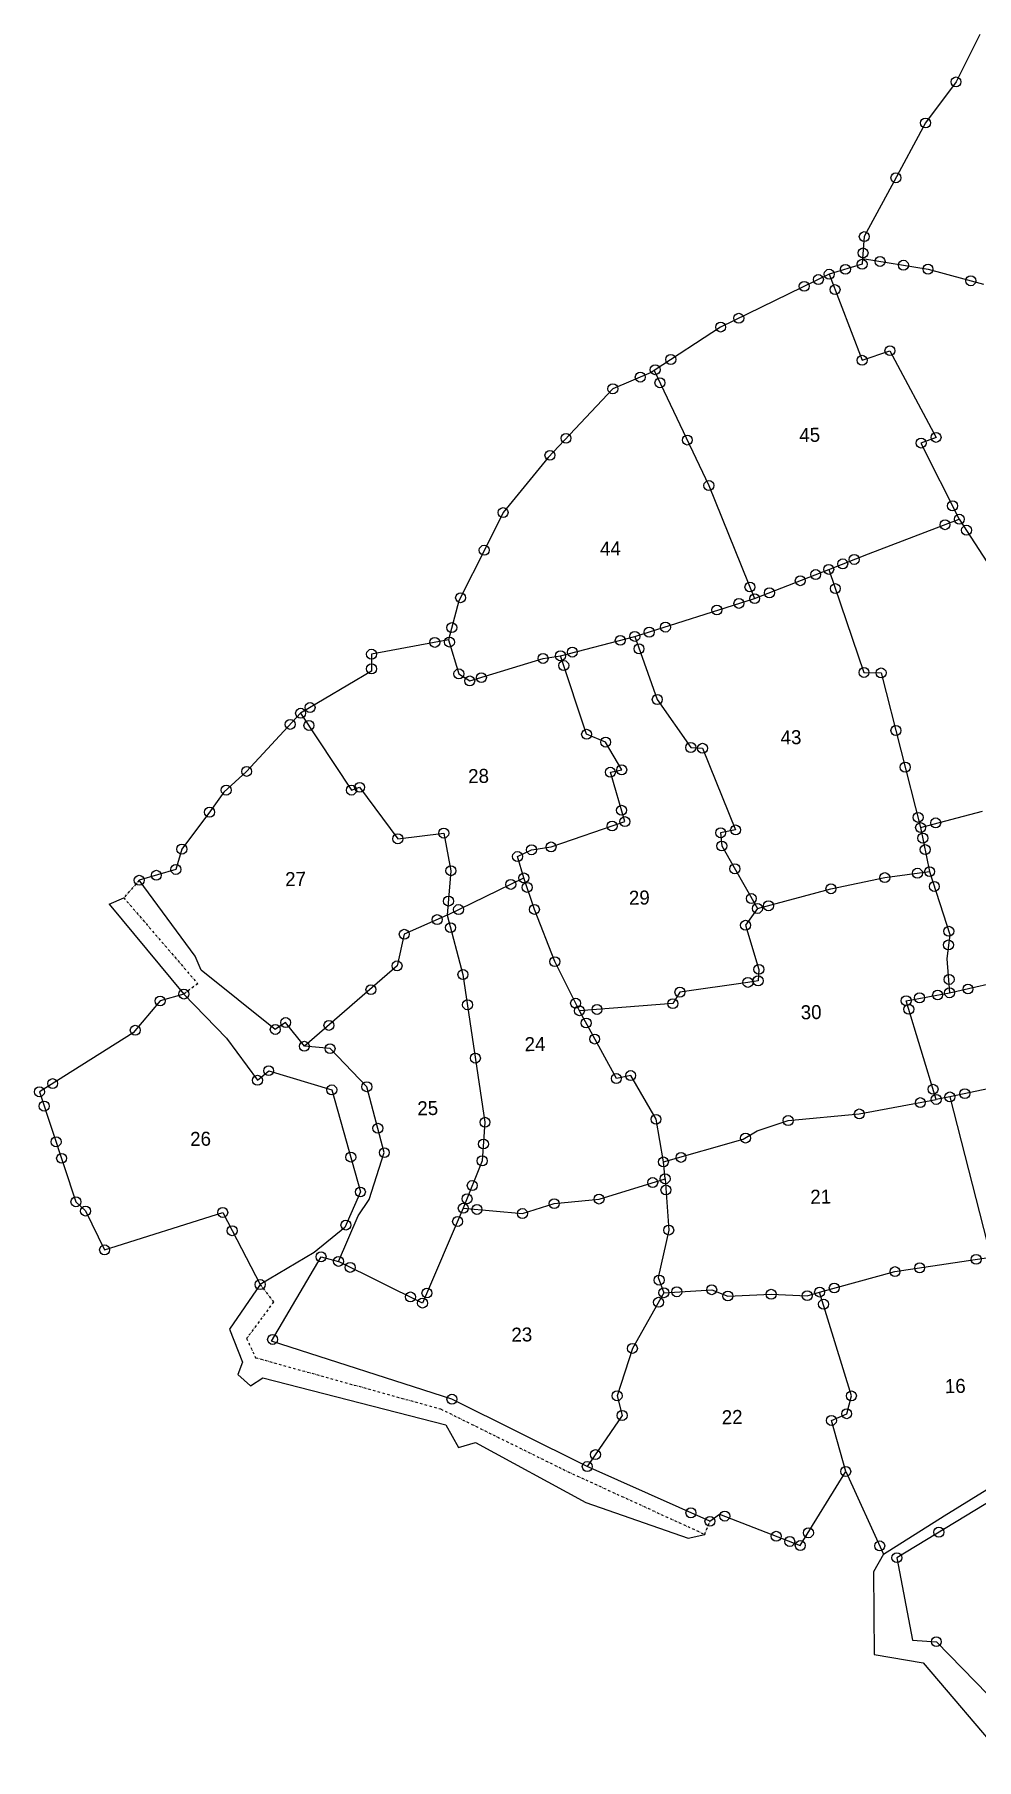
# Model space of a CAD drawing. Header units: metres. Extents: x 284961 to 286804, y 2076506 to 2078775.
# Drawn here: x 284961 to 285560, y 2076842 to 2077938 of the extents above; entities that cross this region are included whole.
import ezdxf
from ezdxf.enums import TextEntityAlignment as Align

# ---------------------------------------------------------------- set-up
doc = ezdxf.new("R2010")
doc.units = ezdxf.units.M
doc.header["$LTSCALE"] = 0.3
doc.header["$MEASUREMENT"] = 0
doc.linetypes.add('DASHDOT', pattern=[1, 0.5, -0.25, 0, -0.25])
for name, color, linetype in [('OFF', 1, 'Continuous'), ('POLY_PARCEL', 6, 'Continuous'), ('POLY_ROAD', 30, 'Continuous'), ('POLY_WATER', 4, 'Continuous'), ('TEXT_PARCEL', 7, 'Continuous'), ('V_BOUND_LINE', 7, 'Continuous'), ('V_BOUND_STREAM_LINE', 7, 'DASHDOT')]:
    doc.layers.add(name, color=color, linetype=linetype)
doc.styles.add('TEXT_MAP', font='', dxfattribs={"height": 2.5})
doc.styles.get('TEXT_MAP').set_extended_font_data('Kruti Dev 050')

msp = doc.modelspace()

# ---------------------------------------------------------------- linework, layer by layer
for centre in [(285546.9, 2077907.8), (285527.5, 2077881.7), (285508.7, 2077846.9), (285488.6, 2077809.5), (285487.8, 2077799.1), (285466.3, 2077785.6), (285476.6, 2077788.7), (285487.2, 2077791.9), (285498.6, 2077793.7), (285513.5, 2077791.3), (285529.1, 2077788.8), (285450.4, 2077777.9), (285459.4, 2077782.2), (285470, 2077775.8), (285556.3, 2077781.4), (285408.8, 2077757.6), (285397.3, 2077752), (285365.6, 2077731.4), (285487.2, 2077730.9), (285504.9, 2077737), (285346.2, 2077720.2), (285355.7, 2077724.9), (285328.8, 2077712.8), (285358.7, 2077716.6), (285299, 2077681.3), (285376.1, 2077680.2), (285524.7, 2077678.3), (285534.2, 2077681.9), (285288.8, 2077670.5), (285389.8, 2077651.3), (285259, 2077634.1), (285544.7, 2077638.4), (285539.9, 2077626.4), (285549, 2077629.9), (285553.6, 2077622.9), (285247, 2077610.2), (285474.9, 2077601.5), (285482.2, 2077604.3), (285447.9, 2077590.8), (285457.7, 2077594.7), (285466, 2077598), (285232, 2077580), (285415.9, 2077586.8), (285418.9, 2077579.4), (285428.3, 2077583.1), (285470.2, 2077585.8), (285394.9, 2077572.2), (285408.9, 2077576.4), (285226.4, 2077561), (285342.7, 2077555.4), (285351.9, 2077558.1), (285362.2, 2077561.3), (285175.4, 2077544.1), (285215.6, 2077551.6), (285224.9, 2077551.8), (285303, 2077545.4), (285333.5, 2077552.9), (285345.4, 2077547.5), (285175.4, 2077534.8), (285284.4, 2077541.4), (285295.5, 2077543.1), (285297.6, 2077536.9), (285230.9, 2077531.6), (285237.8, 2077527.1), (285245.2, 2077529.2), (285488.4, 2077532.5), (285499.3, 2077532.2), (285357, 2077515.3), (285130.3, 2077506.6), (285136.3, 2077510.2), (285123.7, 2077499.5), (285135.6, 2077498.8), (285312.1, 2077493.2), (285508.7, 2077495.6), (285324.2, 2077488.2), (285378.3, 2077484.8), (285385.8, 2077484.3), (285096, 2077469.6), (285327.2, 2077469.1), (285334.4, 2077470.6), (285514.6, 2077472.3), (285083, 2077457.7), (285162.6, 2077457.7), (285167.8, 2077459.5), (285072.4, 2077443.7), (285328.3, 2077434.9), (285334.3, 2077444.9), (285336.4, 2077437.7), (285522.8, 2077440.4), (285534, 2077436.9), (285192.1, 2077426.8), (285221.3, 2077430.4), (285397.3, 2077430.6), (285406.8, 2077432.4), (285524.4, 2077433.9), (285525.8, 2077427.2), (285054.8, 2077420.2), (285268.2, 2077415.5), (285277.1, 2077419.8), (285289.5, 2077421.6), (285398, 2077422.2), (285527.3, 2077419.9), (285038.6, 2077403.6), (285051, 2077407.3), (285225.8, 2077406.5), (285272.2, 2077401.9), (285406.3, 2077407.7), (285501.6, 2077402.1), (285522.4, 2077404.9), (285530.1, 2077405.9), (285027.7, 2077400.4), (285263.9, 2077397.8), (285274.3, 2077395.9), (285467.4, 2077395), (285533.1, 2077396.5), (285224.3, 2077387.2), (285230.7, 2077381.8), (285278.9, 2077381.9), (285416.8, 2077388.8), (285420.7, 2077382.5), (285427.7, 2077384.2), (285217.1, 2077375.4), (285225.6, 2077370.3), (285413.1, 2077371.8), (285196.2, 2077366.1), (285542.1, 2077359.3), (285542.3, 2077368), (285291.9, 2077348.7), (285191.6, 2077346), (285233.5, 2077340.5), (285421.1, 2077336.5), (285421.6, 2077343.8), (285542.5, 2077337.4), (285056.1, 2077328.1), (285175, 2077330.9), (285371.4, 2077329.3), (285414.6, 2077335.5), (285523.7, 2077325.7), (285535.2, 2077327.5), (285542.8, 2077328.9), (285554.5, 2077331.3), (285041, 2077323.7), (285236.4, 2077321.3), (285305.1, 2077322.3), (285307.5, 2077317.5), (285318.7, 2077318.3), (285366.9, 2077322), (285515.2, 2077323.9), (285516.9, 2077318.4), (285025.2, 2077305.1), (285114.2, 2077305.6), (285120.8, 2077310), (285148.3, 2077308.2), (285311.8, 2077309.7), (285132.7, 2077294.9), (285149, 2077293.4), (285317.2, 2077299.5), (285241.4, 2077287.4), (284972.7, 2077271.2), (285102.9, 2077273.3), (285110, 2077279.4), (285331, 2077274.4), (285340.1, 2077276.3), (284964.3, 2077266), (285150.1, 2077267.2), (285172.4, 2077269.2), (285524.2, 2077259.1), (285532.3, 2077267.6), (285534.3, 2077261.1), (285543, 2077262.7), (285552.5, 2077264.8), (284967.3, 2077256.9), (285356.2, 2077248.5), (285485.4, 2077251.9), (285179.4, 2077242.8), (285247.5, 2077246.6), (285440.2, 2077247.7), (284974.9, 2077234.2), (285183.5, 2077227.3), (285246.5, 2077232.8), (285413.1, 2077236.6), (284978.4, 2077223.7), (285162.2, 2077224.5), (285245.7, 2077222.1), (285360.9, 2077221.4), (285372.1, 2077224.3), (285239.4, 2077206.4), (285354.1, 2077208.3), (285362, 2077210.7), (284987.5, 2077196.1), (285168.3, 2077202.3), (285236.1, 2077198), (285291.5, 2077194.9), (285320, 2077197.8), (285362.5, 2077203.6), (284993.6, 2077190.2), (285080.8, 2077189.3), (285230.1, 2077183.6), (285233.7, 2077192), (285242.4, 2077191.2), (285271.3, 2077188.6), (285086.8, 2077177.7), (285159.1, 2077181.3), (285364.3, 2077178.1), (285005.7, 2077165.5), (285143.3, 2077161.1), (285154.4, 2077158.2), (285161.8, 2077154.4), (285508.1, 2077151.7), (285523.8, 2077154.1), (285559.7, 2077159.5), (285104.6, 2077143.5), (285358.2, 2077146.3), (285361.2, 2077138.3), (285369.4, 2077138.9), (285391.6, 2077140.2), (285460.2, 2077138.7), (285469.5, 2077141.3), (285200.1, 2077135.6), (285207.8, 2077131.7), (285210.6, 2077138.1), (285357.8, 2077132.2), (285401.9, 2077136.2), (285429.4, 2077137.3), (285452.3, 2077136.4), (285462.7, 2077131), (285112.5, 2077108.6), (285341.2, 2077102.9), (285331.5, 2077072.8), (285480.4, 2077072.7), (285226.5, 2077070.6), (285334.7, 2077060.3), (285467.7, 2077057.1), (285477.4, 2077061.4), (285317.7, 2077035.4), (285312.5, 2077027.8), (285476.8, 2077024.7), (285378.4, 2076998.4), (285399.9, 2076996.3), (285390.5, 2076993), (285453.1, 2076985.7), (285536, 2076986.1), (285432.6, 2076983.5), (285441.2, 2076980.2), (285447.9, 2076977.6), (285498.4, 2076977.4), (285509.3, 2076969.9), (285534.4, 2076916.5)]:
    msp.add_circle(centre, 3.16)
at = {"layer": 'OFF'}
for p, q in [((285008.7, 2077385.3), (285017.9, 2077389.3)), ((285376.6, 2076982.2), (285387.2, 2076984.7))]:
    msp.add_line(p, q, dxfattribs=at)
at = {"layer": 'POLY_PARCEL'}
for p, q in [((285487.5, 2077795.5), (285529.1, 2077788.8)), ((285529.1, 2077788.8), (285564.4, 2077779.2)), ((285466.3, 2077785.6), (285487.2, 2077730.9)), ((285487.2, 2077730.9), (285504.9, 2077737)), ((285504.9, 2077737), (285534.2, 2077681.9)), ((285355, 2077724.4), (285389.8, 2077651.3)), ((285534.2, 2077681.9), (285524.5, 2077678.2)), ((285524.5, 2077678.2), (285549, 2077629.9)), ((285389.8, 2077651.3), (285418.9, 2077579.4)), ((285491.2, 2077607.9), (285549, 2077629.9)), ((285549, 2077629.9), (285574, 2077591.4)), ((285466, 2077598), (285491.2, 2077607.9)), ((285418.9, 2077579.4), (285466, 2077598)), ((285466, 2077598), (285488.4, 2077532.5)), ((285342.7, 2077555.4), (285418.9, 2077579.4)), ((285224.4, 2077553.3), (285230.9, 2077531.6)), ((285295.5, 2077543.1), (285342.7, 2077555.4)), ((285342.7, 2077555.4), (285357, 2077515.3)), ((285237.8, 2077527.1), (285284.4, 2077541.4)), ((285284.4, 2077541.4), (285295.5, 2077543.1)), ((285312.1, 2077493.2), (285295.5, 2077543.1)), ((285230.9, 2077531.6), (285237.8, 2077527.1)), ((285488.4, 2077532.5), (285499.3, 2077532.2)), ((285499.3, 2077532.2), (285524.4, 2077433.9)), ((285357, 2077515.3), (285378.3, 2077484.8)), ((285130.3, 2077506.6), (285162.6, 2077457.7)), ((285324.2, 2077488.2), (285312.1, 2077493.2)), ((285334.4, 2077470.6), (285324.2, 2077488.2)), ((285378.3, 2077484.8), (285385.8, 2077484.3)), ((285385.8, 2077484.3), (285406.8, 2077432.4)), ((285327.2, 2077469.1), (285334.4, 2077470.6)), ((285162.6, 2077457.7), (285167.8, 2077459.5)), ((285167.8, 2077459.5), (285192.1, 2077426.8)), ((285336.4, 2077437.7), (285327.2, 2077469.1)), ((285289.5, 2077421.6), (285336.4, 2077437.7)), ((285524.4, 2077433.9), (285563.8, 2077444.3)), ((285192.1, 2077426.8), (285221.3, 2077430.4)), ((285221.3, 2077430.4), (285225.8, 2077406.5)), ((285406.8, 2077432.4), (285397.3, 2077430.6)), ((285397.3, 2077430.6), (285398, 2077422.2)), ((285524.4, 2077433.9), (285530.1, 2077405.9)), ((285268.2, 2077415.5), (285277.1, 2077419.8)), ((285272.2, 2077401.9), (285268.2, 2077415.5)), ((285277.1, 2077419.8), (285289.5, 2077421.6)), ((285398, 2077422.2), (285420.7, 2077382.5)), ((285225.8, 2077406.5), (285223.5, 2077378.2)), ((285501.6, 2077402.1), (285530.1, 2077405.9)), ((285530.1, 2077405.9), (285543, 2077366)), ((285223.5, 2077378.2), (285272.2, 2077401.9)), ((285278.9, 2077381.9), (285272.2, 2077401.9)), ((285420.7, 2077382.5), (285467.4, 2077395)), ((285467.4, 2077395), (285501.6, 2077402.1)), ((285223.5, 2077378.2), (285196.2, 2077366.1)), ((285223.5, 2077378.2), (285233.5, 2077340.5)), ((285291.9, 2077348.7), (285278.9, 2077381.9)), ((285420.7, 2077382.5), (285413.1, 2077371.8)), ((285413.1, 2077371.8), (285421.6, 2077343.8)), ((285196.2, 2077366.1), (285191.6, 2077346)), ((285543, 2077366), (285541, 2077350.4)), ((285541, 2077350.4), (285542.8, 2077328.9)), ((285191.6, 2077346), (285132.7, 2077294.9)), ((285233.5, 2077340.5), (285247.5, 2077246.6)), ((285307.5, 2077317.5), (285291.9, 2077348.7)), ((285421.6, 2077343.8), (285421.1, 2077336.5)), ((285542.8, 2077328.9), (285597.3, 2077341.3)), ((285371.4, 2077329.3), (285366.9, 2077322)), ((285414.6, 2077335.5), (285371.4, 2077329.3)), ((285421.1, 2077336.5), (285414.6, 2077335.5)), ((285515.2, 2077323.9), (285542.8, 2077328.9)), ((285366.9, 2077322), (285307.5, 2077317.5)), ((285331, 2077274.4), (285307.5, 2077317.5)), ((285534.3, 2077261.1), (285515.2, 2077323.9)), ((285340.1, 2077276.3), (285331, 2077274.4)), ((285356.2, 2077248.5), (285340.1, 2077276.3)), ((285543, 2077262.7), (285534.3, 2077261.1)), ((285572.2, 2077269), (285543, 2077262.7)), ((285543, 2077262.7), (285569, 2077160.9)), ((285440.2, 2077247.7), (285485.4, 2077251.9)), ((285485.4, 2077251.9), (285534.3, 2077261.1)), ((285247.5, 2077246.6), (285245.7, 2077222.1)), ((285360.9, 2077221.4), (285356.2, 2077248.5)), ((285411.5, 2077235.8), (285420.4, 2077241.1)), ((285420.4, 2077241.1), (285440.2, 2077247.7)), ((285360.9, 2077221.4), (285411.5, 2077235.8)), ((285245.7, 2077222.1), (285233.7, 2077192)), ((285362, 2077210.7), (285360.9, 2077221.4)), ((285320, 2077197.8), (285362, 2077210.7)), ((285362, 2077210.7), (285364.3, 2077178.1)), ((285291.5, 2077194.9), (285320, 2077197.8)), ((285233.7, 2077192), (285207.8, 2077131.7)), ((285233.7, 2077192), (285271.3, 2077188.6)), ((285271.3, 2077188.6), (285291.5, 2077194.9)), ((285364.3, 2077178.1), (285357.6, 2077148)), ((285207.8, 2077131.7), (285154.4, 2077158.2)), ((285508.1, 2077151.7), (285569, 2077160.9)), ((285357.6, 2077148), (285361.2, 2077138.3)), ((285460.2, 2077138.7), (285508.1, 2077151.7)), ((285361.2, 2077138.3), (285341.2, 2077102.9)), ((285361.2, 2077138.3), (285391.6, 2077140.2)), ((285391.6, 2077140.2), (285401.9, 2077136.2)), ((285401.9, 2077136.2), (285429.4, 2077137.3)), ((285429.4, 2077137.3), (285452.3, 2077136.4)), ((285452.3, 2077136.4), (285460.2, 2077138.7)), ((285480.4, 2077072.7), (285460.2, 2077138.7)), ((285341.2, 2077102.9), (285331.5, 2077072.8)), ((285331.5, 2077072.8), (285334.7, 2077060.3)), ((285477.4, 2077061.4), (285480.4, 2077072.7)), ((285334.7, 2077060.3), (285312.5, 2077027.8)), ((285467.7, 2077057.1), (285477.4, 2077061.4)), ((285476.8, 2077024.7), (285467.7, 2077057.1))]:
    msp.add_line(p, q, dxfattribs=at)
at = {"layer": 'POLY_ROAD'}
for p, q in [((285539.4, 2076996.4), (285598.3, 2077033.1)), ((285594.5, 2077021.6), (285509.3, 2076969.9)), ((285500.7, 2076972.2), (285539.4, 2076996.4)), ((285509.3, 2076969.9), (285519.3, 2076917.4)), ((285519.3, 2076917.4), (285534.4, 2076916.5)), ((285534.4, 2076916.5), (285594.8, 2076854.4))]:
    msp.add_line(p, q, dxfattribs=at)
at = {"layer": 'POLY_WATER'}
for p, q in [((285063.2, 2077352.2), (285027.7, 2077400.4)), ((285008.7, 2077385.3), (285056.1, 2077328.1)), ((285067, 2077343.2), (285063.2, 2077352.2)), ((285114.2, 2077305.6), (285067, 2077343.2)), ((285056.1, 2077328.1), (285083.1, 2077300)), ((285120.8, 2077310), (285114.2, 2077305.6)), ((285132.7, 2077294.9), (285120.8, 2077310)), ((285083.1, 2077300), (285102.9, 2077273.3)), ((285149, 2077293.4), (285132.7, 2077294.9)), ((285172.4, 2077269.2), (285149, 2077293.4)), ((285102.9, 2077273.3), (285110, 2077279.4)), ((285110, 2077279.4), (285150.1, 2077267.2)), ((285150.1, 2077267.2), (285168.3, 2077202.3)), ((285183.5, 2077227.3), (285172.4, 2077269.2)), ((285173.8, 2077197.5), (285183.5, 2077227.3)), ((285168.3, 2077202.3), (285158.5, 2077179.8)), ((285166.8, 2077187.2), (285173.8, 2077197.5)), ((285154.4, 2077158.2), (285166.8, 2077187.2)), ((285158.5, 2077179.8), (285138.9, 2077163.8)), ((285138.9, 2077163.8), (285104.6, 2077143.5)), ((285111.8, 2077107.4), (285143.3, 2077161.1)), ((285143.3, 2077161.1), (285154.4, 2077158.2)), ((285104.6, 2077143.5), (285085.1, 2077115.1)), ((285085.1, 2077115.1), (285093.4, 2077094.1)), ((285226.5, 2077070.6), (285111.8, 2077107.4)), ((285093.4, 2077094.1), (285090.5, 2077086.3)), ((285090.5, 2077086.3), (285098.5, 2077079.2)), ((285098.5, 2077079.2), (285106.2, 2077084.2)), ((285106.2, 2077084.2), (285222.6, 2077054.3)), ((285312.5, 2077027.8), (285226.5, 2077070.6)), ((285222.6, 2077054.3), (285230.7, 2077040)), ((285230.7, 2077040), (285241.5, 2077043.2)), ((285241.5, 2077043.2), (285311.6, 2077004.9)), ((285390.5, 2076993), (285312.5, 2077027.8)), ((285311.6, 2077004.9), (285376.6, 2076982.2))]:
    msp.add_line(p, q, dxfattribs=at)
at = {"layer": 'V_BOUND_LINE'}
for p, q in [((285562.1, 2077937.9), (285546.9, 2077907.8)), ((285546.9, 2077907.8), (285527.5, 2077881.7)), ((285527.5, 2077881.7), (285506.1, 2077842)), ((285506.1, 2077842), (285488.6, 2077809.5)), ((285488.6, 2077809.5), (285487.5, 2077795.5)), ((285487.2, 2077791.9), (285466.3, 2077785.6)), ((285487.5, 2077795.5), (285487.2, 2077791.9)), ((285466.3, 2077785.6), (285397.3, 2077752)), ((285397.3, 2077752), (285355, 2077724.4)), ((285353.2, 2077723.2), (285328.8, 2077712.8)), ((285355, 2077724.4), (285353.2, 2077723.2)), ((285328.8, 2077712.8), (285287.6, 2077669.2)), ((285287.6, 2077669.2), (285259, 2077634.1)), ((285259, 2077634.1), (285248.4, 2077612.8)), ((285248.4, 2077612.8), (285230.9, 2077578)), ((285230.9, 2077578), (285224.4, 2077553.3)), ((285224.4, 2077553.3), (285175.4, 2077544.1)), ((285175.4, 2077544.1), (285175.4, 2077533.3)), ((285175.4, 2077533.3), (285130.3, 2077506.6)), ((285130.3, 2077506.6), (285096, 2077469.6)), ((285096, 2077469.6), (285081.6, 2077456.5)), ((285081.6, 2077456.5), (285073.1, 2077444.6)), ((285073.1, 2077444.6), (285054.8, 2077420.2)), ((285054.8, 2077420.2), (285051, 2077407.3)), ((285051, 2077407.3), (285027.7, 2077400.4)), ((285056.1, 2077328.1), (285041, 2077323.7)), ((285041, 2077323.7), (285023.8, 2077303.5)), ((285023.8, 2077303.5), (284964.3, 2077266)), ((284964.3, 2077266), (284987.5, 2077196.1)), ((284987.5, 2077196.1), (284993.5, 2077190.4)), ((284993.5, 2077190.4), (285005.7, 2077165.5)), ((285005.7, 2077165.5), (285080.8, 2077189.3)), ((285080.8, 2077189.3), (285104.6, 2077143.5)), ((285447.9, 2076977.6), (285476.8, 2077024.7)), ((285476.8, 2077024.7), (285500.7, 2076972.2)), ((285390.5, 2076993), (285396.5, 2076997.6)), ((285396.5, 2076997.6), (285447.9, 2076977.6)), ((285500.7, 2076972.2), (285494.4, 2076961)), ((285494.4, 2076961), (285494.9, 2076908.4)), ((285494.9, 2076908.4), (285526.1, 2076903.1)), ((285526.1, 2076903.1), (285578.3, 2076841.6))]:
    msp.add_line(p, q, dxfattribs=at)
at = {"layer": 'V_BOUND_STREAM_LINE', "ltscale": 10}
for p, q in [((285027.7, 2077400.4), (285017.9, 2077389.3)), ((285017.9, 2077389.3), (285064.9, 2077334.7)), ((285064.9, 2077334.7), (285056.1, 2077328.1)), ((285104.6, 2077143.5), (285113.1, 2077132.4)), ((285113.1, 2077132.4), (285096, 2077109.2)), ((285096, 2077109.2), (285101.6, 2077097)), ((285101.6, 2077097), (285219.3, 2077064.4)), ((285219.3, 2077064.4), (285300.3, 2077024.5)), ((285300.3, 2077024.5), (285387.2, 2076984.7)), ((285387.2, 2076984.7), (285390.5, 2076993))]:
    msp.add_line(p, q, dxfattribs=at)

# ---------------------------------------------------------------- texts
at = {"layer": 'TEXT_PARCEL', "style": 'TEXT_MAP'}
for s, p in [('45', (285453.9, 2077683.4)), ('44', (285327.2, 2077611.3)), ('43', (285442, 2077491.3)), ('28', (285243.4, 2077466.7)), ('27', (285127.1, 2077401.3)), ('29', (285345.6, 2077389.4)), ('30', (285454.8, 2077316.6)), ('24', (285279.3, 2077296.4)), ('25', (285211.1, 2077255.6)), ('26', (285066.7, 2077236.1)), ('21', (285460.9, 2077199.4)), ('23', (285270.9, 2077111.7)), ('16', (285546.4, 2077079)), ('22', (285404.6, 2077059.3))]:
    msp.add_text(s, height=8.91, rotation=1.1826, dxfattribs=at).set_placement(p, align=Align.MIDDLE)

doc.saveas('drawing.dxf')
